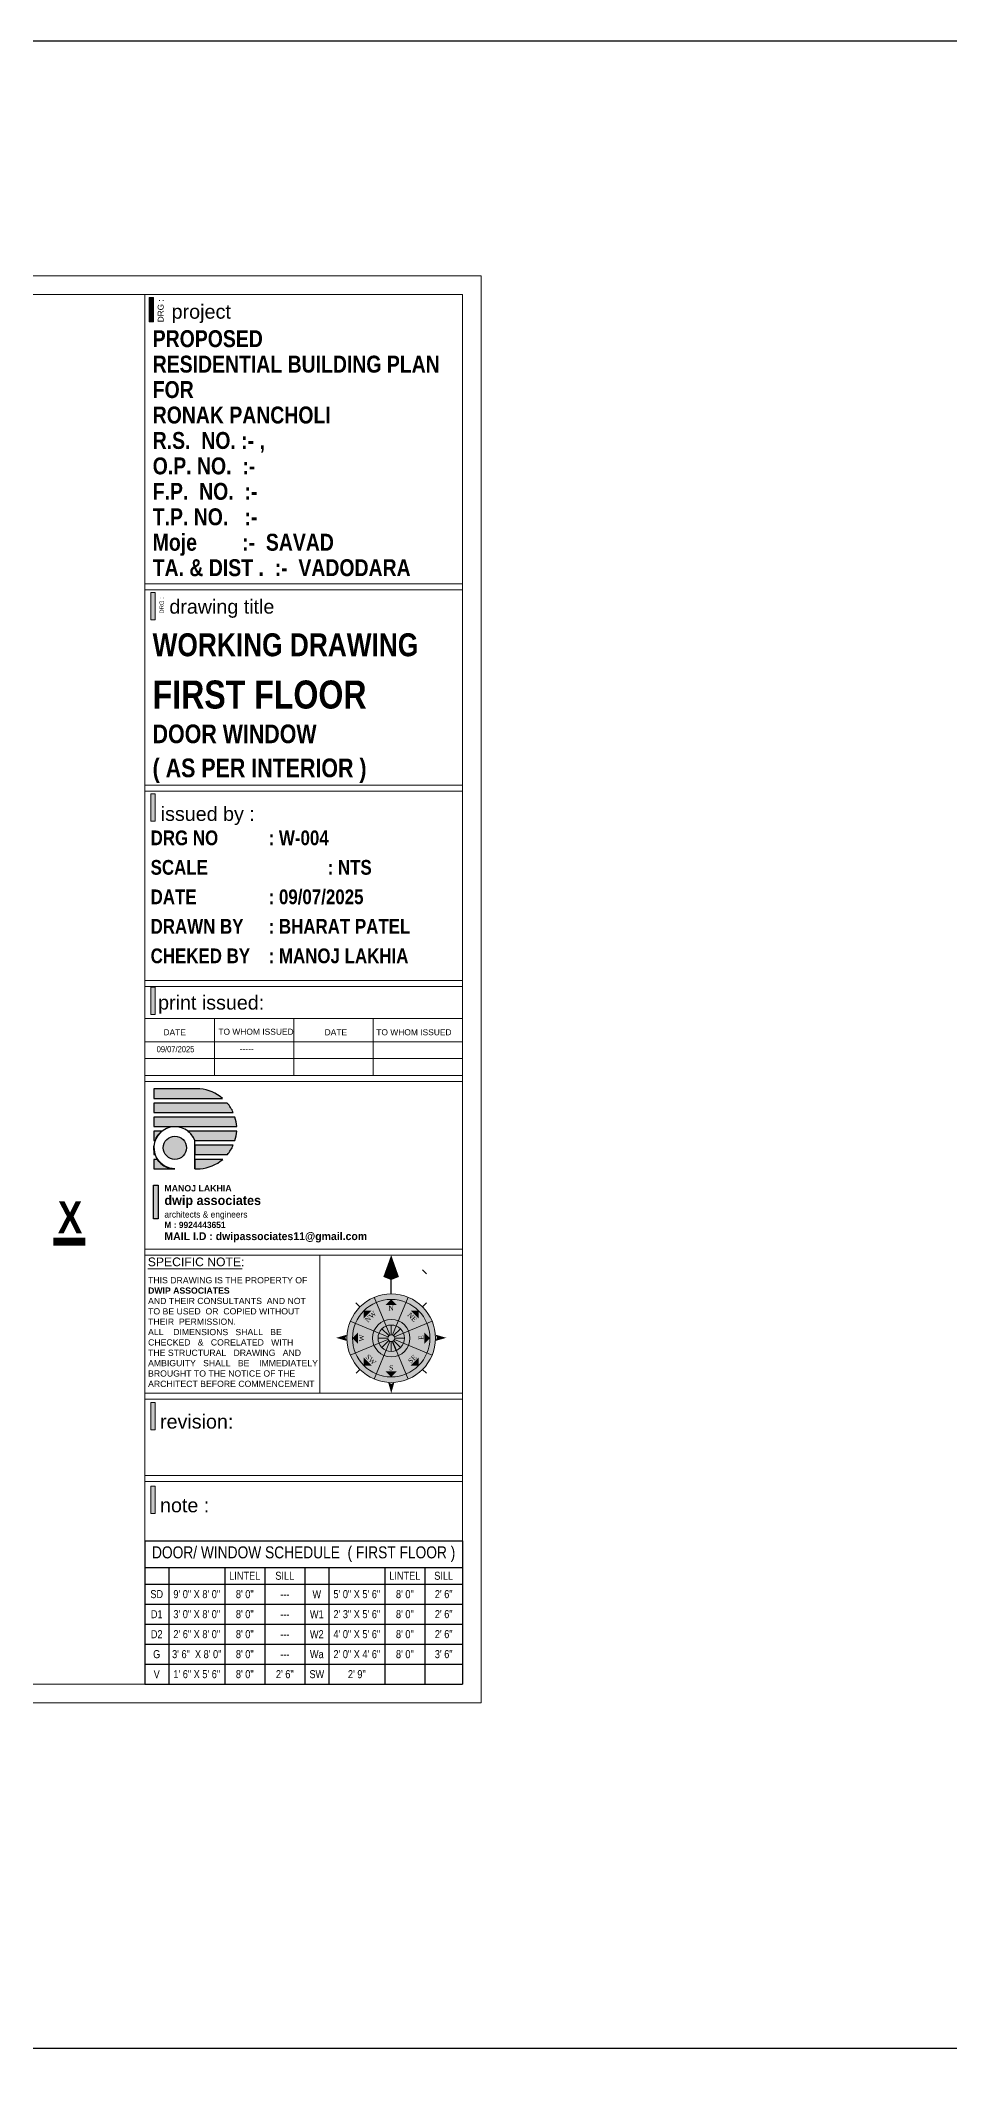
# Model space of a CAD drawing. Header units: millimetres. Extents: x 56222 to 162971, y -175692 to -121287.
# Drawn here: x 156393 to 156733, y -172898 to -172133 of the extents above; entities that cross this region are included whole.
import ezdxf
from ezdxf.enums import TextEntityAlignment as Align

# ---------------------------------------------------------------- set-up
doc = ezdxf.new("R2010")
doc.units = ezdxf.units.MM
doc.header["$MEASUREMENT"] = 0
for name, color, linetype, lineweight in [('plot boundary', 26, 'Continuous', 30), ('SECTION', 7, 'Continuous', 9), ('STAIRCASE', 45, 'Continuous', 25), ('X_SHEET', 7, 'Continuous', 9)]:
    doc.layers.add(name, color=color, linetype=linetype, lineweight=lineweight)
doc.styles.add("AR_0'-0", font='arial.ttf')
doc.styles.add('AR_6', font='arial.ttf', dxfattribs={"height": 6})
doc.styles.add("Cn_BT_0'-0", font='swissc.ttf')
doc.styles.add('DUTCH801', font='dutcheb.ttf', dxfattribs={"height": 6.5})
doc.styles.add('KATHA', font='swissc.ttf')
doc.styles.get("Standard").update_dxf_attribs({"font": 'arial.ttf', "height": 6})

# ---------------------------------------------------------------- blocks, each defined once
blk = doc.blocks.new('NORTH')
h = blk.add_hatch(color=9)
h.set_gradient(color1=(201, 201, 201), color2=(237, 237, 237), one_color=1, tint=0.93, name='SPHERICAL')
edge = h.paths.add_edge_path()
edge.add_arc((329168.4, -156620.1), 24.1, 0, 360)
at = {"layer": 'X_SHEET'}
for color, points in [(224, [(329168.4, -156574.8), (329168.4, -156588.4), (329164.1, -156586.7)]), (230, [(329172.6, -156586.7), (329168.4, -156588.4), (329168.4, -156574.8)]), (47, [(329165.3, -156602), (329168.4, -156598.9), (329171.4, -156602)]), (47, [(329153.4, -156609.4), (329153.4, -156605.1), (329157.7, -156605.1)]), (47, [(329179, -156605.1), (329183.3, -156605.1), (329183.3, -156609.4)]), (224, [(329143.4, -156619.9), (329144.3, -156618.2), (329138.4, -156619.9)]), (230, [(329144.3, -156621.6), (329143.4, -156619.9), (329138.4, -156619.9)]), (47, [(329147.2, -156620), (329150.3, -156617), (329150.3, -156623.1)]), (47, [(329186.5, -156623.1), (329186.5, -156617), (329189.5, -156620.1)]), (224, [(329193.3, -156619.9), (329192.5, -156618.2), (329198.4, -156619.9)]), (230, [(329192.5, -156621.6), (329193.3, -156619.9), (329198.4, -156619.9)]), (47, [(329153.4, -156635), (329153.4, -156630.7), (329157.7, -156635)]), (47, [(329179, -156635), (329183.3, -156630.7), (329183.3, -156635)]), (47, [(329171.4, -156638.2), (329165.3, -156638.1), (329168.3, -156641.2)]), (230, [(329166.7, -156644.1), (329168.4, -156645), (329168.4, -156650.1)]), (224, [(329168.4, -156645), (329170.1, -156644.1), (329168.4, -156650.1)])]:
    blk.add_hatch(color=color, dxfattribs=at).paths.add_polyline_path(points)
at = {"color": 254, "lineweight": 5}
for p, q in [((329185.4, -156582.8), (329187.6, -156585)), ((329166.5, -156620.1), (329161.2, -156620.1)), ((329167, -156618.7), (329163.3, -156615)), ((329167, -156621.4), (329163.3, -156625.1)), ((329168.4, -156618.2), (329168.4, -156612.9)), ((329168.4, -156621.9), (329168.4, -156627.2)), ((329169.7, -156618.7), (329173.4, -156615)), ((329169.7, -156621.4), (329173.4, -156625.1)), ((329170.2, -156620.1), (329175.5, -156620.1))]:
    blk.add_line(p, q, dxfattribs=at)
at = {"color": 250, "lineweight": 9}
for p, q in [((329151.3, -156603), (329149.2, -156600.9)), ((329167.6, -156618.3), (329159.1, -156597.8)), ((329169.1, -156618.3), (329177.6, -156597.8)), ((329185.4, -156603), (329187.6, -156600.9)), ((329146.1, -156610.8), (329166.6, -156619.3)), ((329170.1, -156619.3), (329190.7, -156610.8)), ((329146.1, -156629.3), (329166.6, -156620.8)), ((329159.1, -156642.4), (329167.6, -156621.8)), ((329177.6, -156642.4), (329169.1, -156621.8)), ((329170.1, -156620.8), (329190.7, -156629.3)), ((329151.3, -156637.1), (329149.2, -156639.2)), ((329185.4, -156637.1), (329187.6, -156639.2))]:
    blk.add_line(p, q, dxfattribs=at)
at = {"color": 1}
blk.add_line((329171.1, -156626.7), (329169.1, -156621.8), dxfattribs=at)
at = {"lineweight": 9}
for radius in [24.1, 21.1, 10.2, 7.18, 1.88]:
    blk.add_circle((329168.4, -156620.1), radius, dxfattribs=at)
at = {"layer": 'X_SHEET', "color": 29, "linetype": 'Continuous', "lineweight": 25}
blk.add_line((329168.4, -156595.9), (329168.4, -156588.4), dxfattribs=at)
at = {"layer": 'X_SHEET', "color": 26, "linetype": 'ByBlock', "lineweight": -2, "style": 'DUTCH801'}
for s, rotation, p in [('NW', 44.9141, (329156.2, -156607.4)), ('N', 359.9141, (329168.3, -156602.4)), ('SE', 44.9141, (329178.9, -156630.5)), ('S', 359.9141, (329168.4, -156634.9))]:
    blk.add_text(s, height=2.7, rotation=rotation, dxfattribs=at).set_placement(p, align=Align.TOP_CENTER)
for s, rotation, p in [('NE', 314.9141, (329178.9, -156609.6)), ('W', 89.9141, (329153.5, -156620)), ('E', 89.9141, (329186.1, -156619.8)), ('SW', 314.9141, (329156.3, -156632.7))]:
    blk.add_text(s, height=2.7, rotation=rotation, dxfattribs=at).set_placement(p, align=Align.CENTER)
blk = doc.blocks.new('logo')
at = {"layer": 'STAIRCASE', "linetype": 'Continuous', "ltscale": 15}
h = blk.add_hatch(color=0, dxfattribs=at)
edge = h.paths.add_edge_path()
edge.add_line((52190.2, -8438.8), (52131.5, -8438.8))
edge.add_line((52131.5, -8438.8), (52131.5, -8450.8))
edge.add_line((52131.5, -8450.8), (52219.1, -8450.8))
edge.add_arc((52186.1, -8489.7), 51, 49.5898, 85.3906)
edge = h.paths.add_edge_path()
edge.add_line((52225, -8456.8), (52131.5, -8456.8))
edge.add_line((52131.5, -8456.8), (52131.5, -8468.8))
edge.add_line((52131.5, -8468.8), (52232.6, -8468.8))
edge.add_arc((52186.1, -8489.7), 51, 24.196, 40.1809)
edge = h.paths.add_edge_path()
edge.add_line((52234.8, -8474.7), (52131.5, -8474.7))
edge.add_line((52131.5, -8474.7), (52131.5, -8486.7))
edge.add_line((52131.5, -8486.7), (52237, -8486.7))
edge.add_arc((52186.1, -8489.7), 51, 3.3421, 17.076)
edge = h.paths.add_edge_path()
edge.add_line((52237, -8492.6), (52174.8, -8492.6))
edge.add_arc((52158.3, -8513.7), 26.8, 19.8001, 51.8901, ccw=False)
edge.add_line((52183.5, -8504.6), (52234.8, -8504.6))
edge.add_arc((52186.1, -8489.7), 51, 342.9464, 356.6794)
edge = h.paths.add_edge_path()
edge.add_line((52232.6, -8510.5), (52183.5, -8510.5))
edge.add_line((52183.5, -8510.5), (52183.5, -8522.5))
edge.add_line((52183.5, -8522.5), (52225.1, -8522.5))
edge.add_arc((52186.1, -8489.7), 51, 319.8472, 335.8275)
edge = h.paths.add_edge_path()
edge.add_line((52219.2, -8528.5), (52183.5, -8528.5))
edge.add_line((52183.5, -8528.5), (52183.5, -8540.5))
edge.add_line((52183.5, -8540.5), (52190.4, -8540.5))
edge.add_arc((52186.1, -8489.7), 51, 274.8693, 310.4434)
edge = h.paths.add_edge_path()
edge.add_line((52136, -8528.5), (52131.5, -8528.5))
edge.add_line((52131.5, -8528.5), (52131.5, -8540.5))
edge.add_line((52131.5, -8540.5), (52158.3, -8540.5))
edge.add_arc((52158.3, -8513.7), 26.8, 213.4982, 270, ccw=False)
edge = h.paths.add_edge_path()
edge.add_line((52131.5, -8513.7), (52131.5, -8522.5))
edge.add_line((52131.5, -8522.5), (52133, -8522.5))
edge.add_arc((52158.3, -8513.7), 26.8, 180, 199.307, ccw=False)
edge = h.paths.add_edge_path()
edge.add_line((52131.7, -8510.5), (52131.5, -8510.5))
edge.add_line((52131.5, -8510.5), (52131.5, -8513.7))
edge.add_arc((52158.3, -8513.7), 26.8, 173.2545, 180, ccw=False)
edge = h.paths.add_edge_path()
edge.add_line((52141.8, -8492.6), (52131.5, -8492.6))
edge.add_line((52131.5, -8492.6), (52131.5, -8504.6))
edge.add_line((52131.5, -8504.6), (52133.1, -8504.6))
edge.add_arc((52158.3, -8513.7), 26.8, 128.1099, 160.1999, ccw=False)
edge = h.paths.add_edge_path()
edge.add_arc((52158.3, -8513.7), 14.8, 0, 360)
at = {"layer": 'STAIRCASE', "color": 0, "linetype": 'Continuous', "ltscale": 15}
blk.add_line((52183.5, -8540.5), (52183.5, -8504.6), dxfattribs=at)
for points in [[(52190.2, -8438.8), (52131.5, -8438.8), (52131.5, -8450.8), (52219.1, -8450.8, 0.157494)], [(52225, -8456.8), (52131.5, -8456.8), (52131.5, -8468.8), (52232.6, -8468.8, 0.06986)], [(52234.8, -8474.7), (52131.5, -8474.7), (52131.5, -8486.7), (52237, -8486.7, 0.059998)], [(52141.8, -8492.6), (52131.5, -8492.6), (52131.5, -8504.6), (52133.1, -8504.6, -0.140942)], [(52237, -8492.6), (52174.8, -8492.6, -0.140942), (52183.5, -8504.6), (52234.8, -8504.6, 0.059993)], [(52131.7, -8510.5), (52131.5, -8510.5), (52131.5, -8513.7, -0.029441)], [(52131.5, -8513.7), (52131.5, -8522.5), (52133, -8522.5, -0.084443)], [(52136, -8528.5), (52131.5, -8528.5), (52131.5, -8540.5), (52158.3, -8540.5, -0.251655)], [(52232.6, -8510.5), (52183.5, -8510.5), (52183.5, -8522.5), (52225.1, -8522.5, 0.069841)], [(52219.2, -8528.5), (52183.5, -8528.5), (52183.5, -8540.5), (52190.4, -8540.5, 0.15648)]]:
    blk.add_lwpolyline(points, format="xyb", close=True, dxfattribs=at)
blk.add_circle((52158.3, -8513.7), 14.8, dxfattribs=at)
blk.add_arc((52158.3, -8513.7), 26.8, 19.8001, 270, dxfattribs=at)
blk = doc.blocks.new('*T172')
at = {"layer": 'X_SHEET', "color": 0, "lineweight": -2}
for p, q in [((0, 0), (9, 0)), ((0, 0), (0, -9.99)), ((9, 0), (30, 0)), ((30, 0), (45, 0)), ((45, 0), (60, 0)), ((60, 0), (69, 0)), ((69, 0), (90, 0)), ((90, 0), (105, 0)), ((105, 0), (119.14, 0)), ((119.14, 0), (119.14, -9.99)), ((0, -9.99), (9, -9.99)), ((0, -9.99), (0, -16.24)), ((9, -9.99), (30, -9.99)), ((9, -9.99), (9, -16.24)), ((30, -9.99), (45, -9.99)), ((30, -9.99), (30, -16.24)), ((45, -9.99), (60, -9.99)), ((45, -9.99), (45, -16.24)), ((60, -9.99), (69, -9.99)), ((60, -9.99), (60, -16.24)), ((69, -9.99), (90, -9.99)), ((69, -9.99), (69, -16.24)), ((90, -9.99), (105, -9.99)), ((90, -9.99), (90, -16.24)), ((105, -9.99), (119.14, -9.99)), ((105, -9.99), (105, -16.24)), ((119.14, -9.99), (119.14, -16.24)), ((0, -16.24), (9, -16.24)), ((0, -16.24), (0, -23.74)), ((9, -16.24), (30, -16.24)), ((9, -16.24), (9, -23.74)), ((30, -16.24), (45, -16.24)), ((30, -16.24), (30, -23.74)), ((45, -16.24), (60, -16.24)), ((45, -16.24), (45, -23.74)), ((60, -16.24), (69, -16.24)), ((60, -16.24), (60, -23.74)), ((69, -16.24), (90, -16.24)), ((69, -16.24), (69, -23.74)), ((90, -16.24), (105, -16.24)), ((90, -16.24), (90, -23.74)), ((105, -16.24), (119.14, -16.24)), ((105, -16.24), (105, -23.74)), ((119.14, -16.24), (119.14, -23.74)), ((0, -23.74), (9, -23.74)), ((0, -23.74), (0, -31.24)), ((9, -23.74), (30, -23.74)), ((9, -23.74), (9, -31.24)), ((30, -23.74), (45, -23.74)), ((30, -23.74), (30, -31.24)), ((45, -23.74), (60, -23.74)), ((45, -23.74), (45, -31.24)), ((60, -23.74), (69, -23.74)), ((60, -23.74), (60, -31.24)), ((69, -23.74), (90, -23.74)), ((69, -23.74), (69, -31.24)), ((90, -23.74), (105, -23.74)), ((90, -23.74), (90, -31.24)), ((105, -23.74), (119.14, -23.74)), ((105, -23.74), (105, -31.24)), ((119.14, -23.74), (119.14, -31.24)), ((0, -31.24), (9, -31.24)), ((0, -31.24), (0, -38.74)), ((9, -31.24), (30, -31.24)), ((9, -31.24), (9, -38.74)), ((30, -31.24), (45, -31.24)), ((30, -31.24), (30, -38.74)), ((45, -31.24), (60, -31.24)), ((45, -31.24), (45, -38.74)), ((60, -31.24), (69, -31.24)), ((60, -31.24), (60, -38.74)), ((69, -31.24), (90, -31.24)), ((69, -31.24), (69, -38.74)), ((90, -31.24), (105, -31.24)), ((90, -31.24), (90, -38.74)), ((105, -31.24), (119.14, -31.24)), ((105, -31.24), (105, -38.74)), ((119.14, -31.24), (119.14, -38.74)), ((0, -38.74), (9, -38.74)), ((0, -38.74), (0, -46.24)), ((9, -38.74), (30, -38.74)), ((9, -38.74), (9, -46.24)), ((30, -38.74), (45, -38.74)), ((30, -38.74), (30, -46.24)), ((45, -38.74), (60, -38.74)), ((45, -38.74), (45, -46.24)), ((60, -38.74), (69, -38.74)), ((60, -38.74), (60, -46.24)), ((69, -38.74), (90, -38.74)), ((69, -38.74), (69, -46.24)), ((90, -38.74), (105, -38.74)), ((90, -38.74), (90, -46.24)), ((105, -38.74), (119.14, -38.74)), ((105, -38.74), (105, -46.24)), ((119.14, -38.74), (119.14, -46.24)), ((0, -46.24), (9, -46.24)), ((0, -46.24), (0, -53.74)), ((9, -46.24), (30, -46.24)), ((9, -46.24), (9, -53.74)), ((30, -46.24), (45, -46.24)), ((30, -46.24), (30, -53.74)), ((45, -46.24), (60, -46.24)), ((45, -46.24), (45, -53.74)), ((60, -46.24), (69, -46.24)), ((60, -46.24), (60, -53.74)), ((69, -46.24), (90, -46.24)), ((69, -46.24), (69, -53.74)), ((90, -46.24), (105, -46.24)), ((90, -46.24), (90, -53.74)), ((105, -46.24), (119.14, -46.24)), ((105, -46.24), (105, -53.74)), ((119.14, -46.24), (119.14, -53.74)), ((0, -53.74), (9, -53.74)), ((9, -53.74), (30, -53.74)), ((30, -53.74), (45, -53.74)), ((45, -53.74), (60, -53.74)), ((60, -53.74), (69, -53.74)), ((69, -53.74), (90, -53.74)), ((90, -53.74), (105, -53.74)), ((105, -53.74), (119.14, -53.74))]:
    blk.add_line(p, q, dxfattribs=at)
at = {"layer": 'X_SHEET', "color": 0, "insert": (59.57, -4.99), "char_height": 4.5, "width": 118.3106, "attachment_point": 5, "style": "Cn_BT_0'-0"}
blk.add_mtext('DOOR/ WINDOW SCHEDULE  ( FIRST FLOOR )', dxfattribs=at)
at = {"layer": 'X_SHEET', "char_height": 3, "attachment_point": 5, "style": "Cn_BT_0'-0"}
for s, insert, width in [('LINTEL', (37.5, -13.11), 14.17), ('SILL', (52.5, -13.11), 14.17), ('LINTEL', (97.5, -13.11), 14.17), ('SILL', (112.07, -13.11), 13.3106), ('SD', (4.5, -19.99), 8.17), ('9\' 0" X 8\' 0"', (19.5, -19.99), 20.17), ('8\' 0"', (37.5, -19.99), 14.17), ('---', (52.5, -19.99), 14.17), ('W', (64.5, -19.99), 8.17), ('5\' 0" X 5\' 6"', (79.5, -19.99), 20.17), ('8\' 0"', (97.5, -19.99), 14.17), ('2\' 6"', (112.07, -19.99), 13.3106), ('D1', (4.5, -27.49), 8.17), ('3\' 0" X 8\' 0"', (19.5, -27.49), 20.17), ('8\' 0"', (37.5, -27.49), 14.17), ('---', (52.5, -27.49), 14.17), ('W1', (64.5, -27.49), 8.17), ('2\' 3" X 5\' 6"', (79.5, -27.49), 20.17), ('8\' 0"', (97.5, -27.49), 14.17), ('2\' 6"', (112.07, -27.49), 13.3106), ('D2', (4.5, -34.99), 8.17), ('2\' 6" X 8\' 0"', (19.5, -34.99), 20.17), ('8\' 0"', (37.5, -34.99), 14.17), ('---', (52.5, -34.99), 14.17), ('W2', (64.5, -34.99), 8.17), ('4\' 0" X 5\' 6"', (79.5, -34.99), 20.17), ('8\' 0"', (97.5, -34.99), 14.17), ('2\' 6"', (112.07, -34.99), 13.3106), ('G', (4.5, -42.49), 8.17), ('3\' 6"  X 8\' 0"', (19.5, -42.49), 20.17), ('8\' 0"', (37.5, -42.49), 14.17), ('---', (52.5, -42.49), 14.17), ('Wa', (64.5, -42.49), 8.17), ('2\' 0" X 4\' 6"', (79.5, -42.49), 20.17), ('8\' 0"', (97.5, -42.49), 14.17), ('3\' 6"', (112.07, -42.49), 13.3106), ('V', (4.5, -49.99), 8.17), ('1\' 6" X 5\' 6"', (19.5, -49.99), 20.17), ('8\' 0"', (37.5, -49.99), 14.17), ('2\' 6"', (52.5, -49.99), 14.17), ('SW', (64.5, -49.99), 8.17), ('2\' 9"', (79.5, -49.99), 20.17)]:
    blk.add_mtext(s, dxfattribs=dict(at, insert=insert, width=width))

msp = doc.modelspace()

# ---------------------------------------------------------------- hatches: boundary and pattern name
at = {"layer": 'STAIRCASE', "linetype": 'Continuous', "ltscale": 15}
msp.add_hatch(color=251, dxfattribs=at).paths.add_polyline_path([(156434.76889, -172561.91939), (156436.48975, -172561.91939), (156436.48975, -172574.50463), (156434.76889, -172574.50463)])
at = {"layer": 'X_SHEET', "ltscale": 0.25}
h = msp.add_hatch(color=0, dxfattribs=at)
h.dxf.hatch_style = 1
h.paths.add_polyline_path([(156435.39675, -172339.74599), (156433.79469, -172339.74599), (156433.79469, -172350.0502), (156435.39675, -172350.0502)])
h = msp.add_hatch(color=0, dxfattribs=at)
h.dxf.hatch_style = 1
h.paths.add_polyline_path([(156435.39684, -172415.18455), (156433.79478, -172415.18455), (156433.79478, -172425.48876), (156435.39684, -172425.48876)])
h = msp.add_hatch(color=0, dxfattribs=at)
h.dxf.hatch_style = 1
h.paths.add_polyline_path([(156435.39341, -172487.65746), (156433.79135, -172487.65746), (156433.79135, -172497.96167), (156435.39341, -172497.96167)])
h = msp.add_hatch(color=0, dxfattribs=at)
h.dxf.hatch_style = 1
h.paths.add_polyline_path([(156435.3968, -172643.34801), (156433.79474, -172643.34801), (156433.79474, -172653.65222), (156435.3968, -172653.65222)])
h = msp.add_hatch(color=0, dxfattribs=at)
h.dxf.hatch_style = 1
h.paths.add_polyline_path([(156435.39671, -172674.72095), (156433.79465, -172674.72095), (156433.79465, -172685.02516), (156435.39671, -172685.02516)])

# ---------------------------------------------------------------- linework, layer by layer
at = {"layer": 'plot boundary', "color": 251, "ltscale": 0.25}
msp.add_lwpolyline([(156434.76889, -172561.91939), (156436.48975, -172561.91939), (156436.48975, -172574.50463), (156434.76889, -172574.50463)], close=True, dxfattribs=at)
at = {"layer": 'SECTION', "color": 5}
msp.add_lwpolyline([(155823.70144, -172581.61814, 12, 12, 0), (155823.70144, -172584.61814, 0, 0, 0), (156403.16079, -172584.61814, 12, 12, 0), (156403.16079, -172581.61814, 12, 12, 0)], format="xyseb", dxfattribs=at)
at = {"layer": 'X_SHEET', "color": 0, "linetype": 'Continuous', "lineweight": 9}
for p, q in [((156431.44795, -172499.48015), (156550.58718, -172499.48015)), ((156457.5839, -172499.48015), (156457.5839, -172520.84502)), ((156487.36017, -172499.48015), (156487.36017, -172520.84502)), ((156517.12571, -172499.48015), (156517.12571, -172520.84502)), ((156550.58718, -172508.13445), (156431.44861, -172508.13445)), ((156550.58718, -172514.48973), (156431.44928, -172514.48973))]:
    msp.add_line(p, q, dxfattribs=at)
at = {"layer": 'X_SHEET', "linetype": 'Continuous'}
msp.add_line((156432.62769, -172593.29733), (156467.9444, -172593.29733), dxfattribs=at)
at = {"layer": 'X_SHEET', "color": 1, "lineweight": 30}
for points in [[(154711.25874, -172132.95107), (157705.48342, -172132.95107), (157705.48342, -172885.57019), (154711.25874, -172885.57019)], [(154711.25874, -172132.95107), (157705.48342, -172132.95107), (157705.48342, -174655.79245), (154711.25874, -174655.79245)]]:
    msp.add_lwpolyline(points, close=True, dxfattribs=at)
at = {"layer": 'X_SHEET'}
for points in [[(156557.59056, -172756.00209), (155790.44219, -172756.00209), (155790.44219, -172221.06928), (156557.59056, -172221.06928)], [(156550.59056, -172749.00209), (155797.44219, -172749.00209), (155797.44219, -172228.06928), (156550.59056, -172228.06928)], [(156431.44996, -172336.547), (156550.59052, -172336.547), (156550.59057, -172228.06928), (156431.44996, -172228.06928)], [(156431.44996, -172228.06928), (156550.59052, -172228.06928), (156550.59064, -172749.00209), (156431.45008, -172749.00209)], [(156550.59057, -172338.75456), (156431.44996, -172338.75456), (156431.44996, -172412.00389), (156550.59057, -172412.00389)], [(156431.44996, -172414.21144), (156550.59057, -172414.21144), (156550.59057, -172485.18694), (156431.44996, -172485.18694)], [(156431.44996, -172520.84502), (156550.58718, -172520.84502), (156550.58718, -172487.3945), (156431.44996, -172487.3945)], [(156431.44996, -172523.05258), (156550.59057, -172523.05258), (156550.59057, -172585.921), (156431.44996, -172585.921)], [(156497.09092, -172639.906), (156431.44996, -172639.906), (156431.44996, -172588.12856), (156497.09092, -172588.12856)], [(156431.44996, -172639.906), (156550.59057, -172639.906), (156550.59057, -172588.12856), (156431.44996, -172588.12856)], [(156431.44996, -172642.11356), (156550.59057, -172642.11356), (156550.59057, -172670.78697), (156431.44996, -172670.78697)], [(156550.59048, -172672.99453), (156431.44996, -172672.99453), (156431.45014, -172749.00209), (156550.5907, -172749.00209)]]:
    msp.add_lwpolyline(points, close=True, dxfattribs=at)
at = {"layer": 'X_SHEET', "color": 0, "ltscale": 0.25}
for points in [[(156433.1031, -172229.12689), (156434.73909, -172229.12689), (156434.73909, -172238.33573), (156433.1031, -172238.33573)], [(156433.79469, -172339.74599), (156435.39675, -172339.74599), (156435.39675, -172350.0502), (156433.79469, -172350.0502)], [(156433.79478, -172415.18455), (156435.39684, -172415.18455), (156435.39684, -172425.48876), (156433.79478, -172425.48876)], [(156433.79135, -172487.65746), (156435.39341, -172487.65746), (156435.39341, -172497.96167), (156433.79135, -172497.96167)], [(156433.79474, -172643.34801), (156435.3968, -172643.34801), (156435.3968, -172653.65222), (156433.79474, -172653.65222)], [(156433.79465, -172674.72095), (156435.39671, -172674.72095), (156435.39671, -172685.02516), (156433.79465, -172685.02516)]]:
    msp.add_lwpolyline(points, close=True, dxfattribs=at)
msp.add_solid([(156434.73909, -172238.33573), (156433.1031, -172238.33573), (156434.73909, -172229.12689), (156433.1031, -172229.12689)], dxfattribs=at)

# ---------------------------------------------------------------- block references
at = {"xscale": 0.6882641349497078, "yscale": 0.6882641349497078, "zscale": 0.6882641349497078, "rotation": 0.02728220589949871}
msp.add_blockref('NORTH', (-70082.24714, -64931.18067), dxfattribs=at)
msp.add_blockref('*T172', (156431.45001, -172695.26075))
at = {"layer": 'STAIRCASE', "color": 251, "linetype": 'Continuous', "xscale": 0.2942633925449627, "yscale": 0.2942633925449627, "zscale": 0.2942633925449627}
msp.add_blockref('logo', (141094.49366, -170042.61983), dxfattribs=at)

# ---------------------------------------------------------------- texts
at = {"layer": 'plot boundary', "color": 251, "ltscale": 0.25, "insert": (156438.82816, -172561.91939), "char_height": 3.5311607, "attachment_point": 1}
msp.add_mtext('{\\fArial|b1|i0|c0|p34;\\H0.6667x;MANOJ LAKHIA\\fBankGothic Lt BT|b1|i0|c0|p34;\\P\\fBankGothic Md BT|b1|i0|c0|p34;\\H1.5x;dwip associates\\P\\fBankGothic Lt BT|b0|i0|c0|p34;\\H0.6667x;architects & engineers\\P\\fStylus BT|b1|i0|c0|p34;\\H0.9999x;M : 9924443651\\P\\H1.25x;MAIL I.D : dwipassociates11@gmail.com}', dxfattribs=at)
at = {"layer": 'SECTION', "color": 5, "insert": (156398.88444, -172579.97949), "char_height": 12, "attachment_point": 7, "line_spacing_factor": 1.157143, "style": "Cn_BT_0'-0"}
msp.add_mtext('{\\fSwis721 Cn BT|b1|i0|c0|p34;X}', dxfattribs=at)
at = {"layer": 'X_SHEET', "color": 0, "ltscale": 0.25, "insert": (156436.32487, -172238.44564), "char_height": 2.211991, "width": 9.483907, "attachment_point": 1, "rotation": 90, "style": "AR_0'-0"}
msp.add_mtext('DRG :', dxfattribs=at)
at = {"layer": 'X_SHEET', "color": 0, "ltscale": 0.25, "attachment_point": 1}
for s, insert, char_height, style in [('{\\fSwis721 Ex BT|b0|i0|c0|p34;project}', (156441.51002, -172231.80967), 5.308778, 'AR_6'), ('{\\fSwis721 Cn BT|b1|i0|c0|p34;FIRST FLOOR}', (156434.41351, -172372.75705), 10.5, 'KATHA'), ('{\\fSwis721 Cn BT|b1|i0|c0|p34;DOOR WINDOW }', (156434.41351, -172389.24664), 7, 'KATHA'), ('{\\fSwis721 Cn BT|b1|i0|c0|p34;( AS PER INTERIOR )}', (156434.41351, -172401.99813), 7, 'KATHA')]:
    msp.add_mtext(s, dxfattribs=dict(at, insert=insert, char_height=char_height, style=style))
at = {"layer": 'X_SHEET', "color": 0, "linetype": 'Continuous', "attachment_point": 1, "style": "Cn_BT_0'-0"}
for s, insert, char_height, line_spacing_factor in [('{\\fSwis721 Cn BT|b1|i0|c0|p34;PROPOSED\\PRESIDENTIAL BUILDING PLAN\\PFOR\\P\\C5;RONAK PANCHOLI  \\C1; \\C29;\\P\\C0;R.S.  NO. :- , \\PO.P. NO.  :-      \\PF.P.  NO.  :-          \\PT.P. NO.   :-  \\PMoje ^I    :-  SAVAD\\PTA. & DIST .  :-  VADODARA}', (156434.4428, -172241.42929), 6.3574351, 0.9), ('\\A1;{\\fSwis721 Cn BT|b1|i0|c0|p34;DRG NO ^I: W-004\\PSCALE ^I^I: NTS\\PDATE ^I^I: 09/07/2025\\P\\A0;DRAWN BY ^I: BHARAT PATEL\\PCHEKED BY ^I: MANOJ LAKHIA}', (156433.66423, -172428.96268), 5.5286672, 1.2)]:
    msp.add_mtext(s, dxfattribs=dict(at, insert=insert, char_height=char_height, line_spacing_factor=line_spacing_factor))
at = {"layer": 'X_SHEET', "color": 0, "ltscale": 0.25, "insert": (156437.00094, -172347.66189), "char_height": 1.584052, "attachment_point": 1, "rotation": 90}
msp.add_mtext('DRG :', dxfattribs=at)
at = {"layer": 'X_SHEET', "color": 0, "ltscale": 0.25, "char_height": 5.2801729, "attachment_point": 1}
for s, insert in [('{\\fSwis721 Ex BT|b0|i0|c0|p34;drawing title}', (156440.68972, -172342.40462)), ('issued by :', (156437.44966, -172420.09125)), ('{\\fArial|b0|i0|c0|p34;print issued:}', (156436.47231, -172490.82525))]:
    msp.add_mtext(s, dxfattribs=dict(at, insert=insert))
at = {"layer": 'X_SHEET', "ltscale": 0.25, "insert": (156434.41354, -172355.05167), "char_height": 8.600149, "attachment_point": 1, "style": 'KATHA'}
msp.add_mtext('{\\fSwis721 Cn BT|b1|i0|c0|p34;WORKING DRAWING}', dxfattribs=at)
at = {"layer": 'X_SHEET', "color": 0, "linetype": 'Continuous', "attachment_point": 1}
for s, insert, char_height in [('{\\fArial|b0|i0|c0|p34;DATE}', (156438.4849, -172503.47442), 2.2584194), ('{\\fArial|b0|i0|c0|p34;TO WHOM ISSUED}', (156459.05225, -172503.28009), 2.2584194), ('{\\fArial|b0|i0|c0|p34;DATE}', (156498.89253, -172503.47442), 2.2584194), ('{\\fArial|b0|i0|c0|p34;TO WHOM ISSUED}', (156518.2483, -172503.47442), 2.2584194), ('{\\fArial|b0|i0|c0|p34;-----}', (156467.07367, -172509.63537), 2.2584194), ('THIS DRAWING IS THE PROPERTY OF \\P{\\fArial|b1|i0|c0|p34;\\C59;DWIP ASSOCIATES\\C29; \\fArial|b0|i0|c0|p34;\\P}AND THEIR CONSULTANTS  AND NOT \\PTO BE USED  OR  COPIED WITHOUT \\PTHEIR  PERMISSION.\\PALL    DIMENSIONS   SHALL   BE   \\PCHECKED   &   CORELATED   WITH   \\PTHE STRUCTURAL   DRAWING   AND   \\PAMBIGUITY   SHALL   BE    IMMEDIATELY \\PBROUGHT TO THE NOTICE OF THE \\PARCHITECT BEFORE COMMENCEMENT', (156432.71715, -172596.39625), 2.3302966)]:
    msp.add_mtext(s, dxfattribs=dict(at, insert=insert, char_height=char_height))
at = {"layer": 'X_SHEET', "color": 0, "linetype": 'Continuous', "insert": (156435.91859, -172509.82971), "char_height": 2.258419, "attachment_point": 1, "style": 'KATHA'}
msp.add_mtext('09/07/2025', dxfattribs=at)
at = {"layer": 'X_SHEET', "linetype": 'Continuous', "insert": (156432.6121, -172589.04729), "char_height": 3.2621613, "attachment_point": 1}
msp.add_mtext('SPECIFIC NOTE:', dxfattribs=at)
at = {"layer": 'X_SHEET', "color": 29, "ltscale": 0.25, "char_height": 5.2801729, "attachment_point": 1}
for s, insert in [('{\\C0;revision:}', (156437.19823, -172647.89621)), ('{\\C0;note :}', (156437.19814, -172679.26916))]:
    msp.add_mtext(s, dxfattribs=dict(at, insert=insert))

doc.saveas('drawing.dxf')
